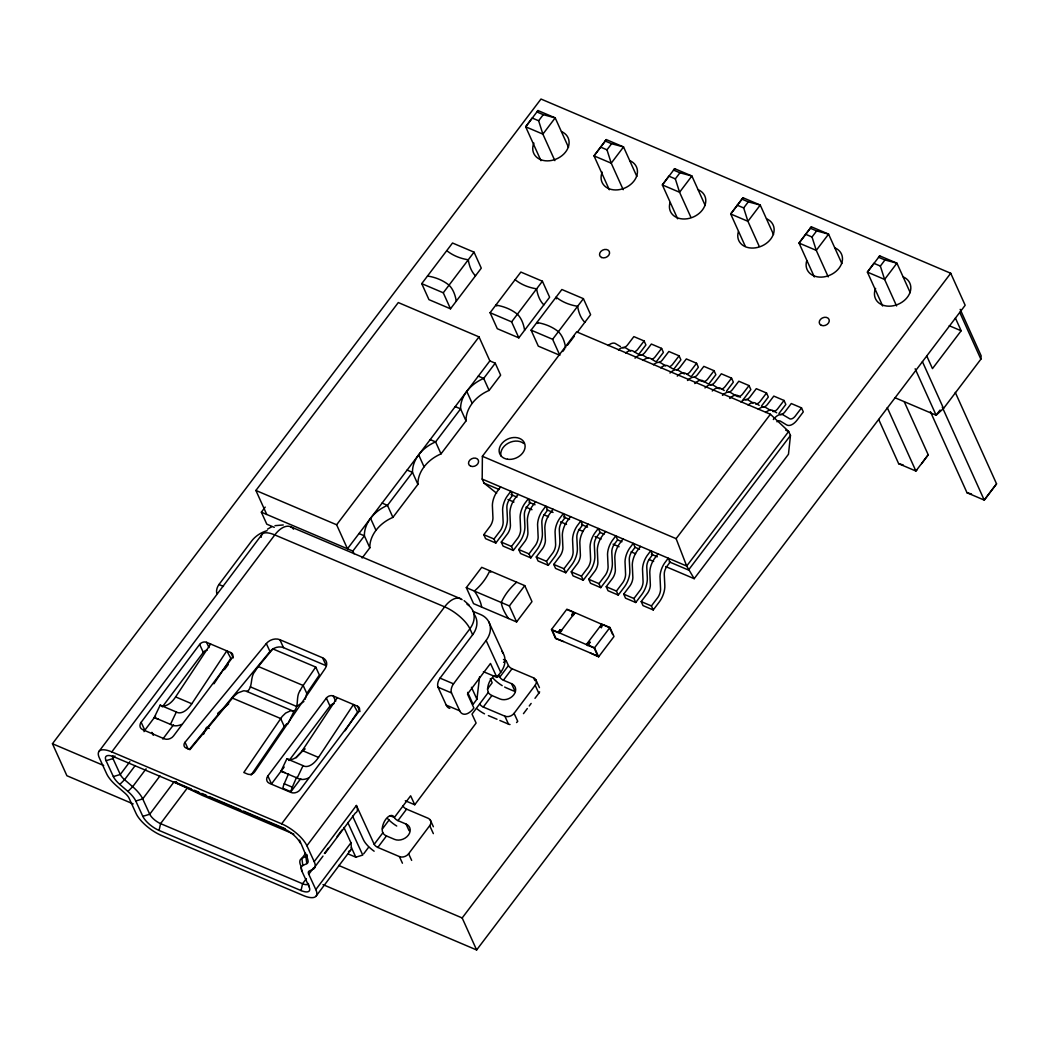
<?xml version="1.0" encoding="UTF-8"?>
<svg xmlns="http://www.w3.org/2000/svg" width="1049" height="1049" viewBox="0 0 1049 1049"><rect width="100%" height="100%" fill="white"/><g stroke="black" fill="none" stroke-linecap="round" stroke-linejoin="round"><path stroke-width="1.5" d="M496.649 493.253L483.995 483.078L482.186 479.078L482.383 456.289L576.675 331.864L770.399 414.25L788.664 431.467L790.474 435.466L788.468 454.256L694.189 578.681L665.643 566.539M894.784 397.65L936.128 415.22L943.549 408.441L980.881 359.178L981.143 355.808L960.176 309.35M189.712 748.999L269.973 651.508A10.293 7.933 -24.7 0 1 283.518 647.653L326.239 665.748L322.581 657.789L279.86 639.693A10.293 7.933 -24.7 0 0 266.328 643.548L185.03 742.286A5.153 3.96 -24.7 0 0 186.053 748.016L189.895 749.655L234.163 696.038L237.953 692.891L243.394 690.858A20.639 11.46 -66.9 0 1 246.633 691.37L247.315 691.435C253.255 686.807 249.767 676.789 255.182 671.137A20.639 11.172 -64.5 0 1 258.369 666.561M305.141 699.29L306.819 693.441L319.381 675.018L315.736 667.059L272.845 648.898L258.342 666.508L303.161 685.482L306.819 693.441M467.618 692.379L473.099 704.325L476.941 699.211L479.577 676.775M348.504 851.447A24.022 8.812 36.9 0 0 351.376 847.5L350.956 842.793L343.928 827.464M308.485 883.966L309.075 886.746A15.447 5.665 36.9 0 1 301.05 890.562L159.068 830.428L160.576 823.622L187.417 787.878M301.05 890.562L302.558 883.743L306.387 878.642M288.659 722.407L294.035 711.209C299.49 706.056 295.372 696.352 300.381 690.281M203.48 734.418L206.548 727.298L209.236 728.439M300.748 778.646L290.927 791.72L282.837 788.297A11.841 6.176 -67 0 1 284.24 783.76L288.527 773.795M290.927 791.72A11.841 6.176 -67 0 1 292.33 787.183L296.618 777.217M181.608 724.413A34.315 17.912 -67 0 1 170.463 724.361L154.282 717.503L160.169 705.138A20.587 10.752 -67 0 0 175.629 696.903L210.613 644.02M170.463 724.361L176.35 711.996A20.587 10.752 -67 0 0 191.797 703.761L226.781 650.865L230.832 658.3L213.97 683.791M308.314 778.07A34.315 17.912 -67 0 1 297.169 778.017L281.001 771.159L286.875 758.794A20.587 10.752 -67 0 0 302.335 750.559L337.319 697.677M297.169 778.017L303.056 765.652A20.587 10.752 -67 0 0 318.503 757.417L353.487 704.522L357.539 711.956L345.108 730.747M315.736 667.059L303.161 685.482M251.091 775.106L284.292 726.472L286.587 723.967L288.055 723.81M636.848 176.402L623.539 146.939L606.322 139.609L594.009 155.868L609.299 189.738M773.533 234.517L760.237 205.066L743.007 197.737L730.694 213.983L745.328 246.397M841.875 263.587L828.579 234.124L811.362 226.807L799.036 243.053L814.339 276.936M921.691 463.566L928.208 454.781L904.238 401.688M955.272 392.405L996.55 483.838L984.237 500.085L967.021 492.768L930.397 411.654M216.959 593.603A6.858 3.58 -67 0 1 218.966 584.516L251.563 541.114A24.022 18.502 -24.7 0 1 267.128 530.663M98.855 751.582L261.844 534.597M350.956 842.793L315.815 889.591A24.022 8.812 36.9 0 1 303.331 895.531L161.349 835.41A24.022 8.812 36.9 0 1 136.082 813.486L129.053 798.158A10.293 3.776 36.9 0 0 124.739 792.939L116.662 785.924A24.022 8.812 36.9 0 1 106.618 773.729L99.327 757.85A24.022 8.812 36.9 0 1 111.797 751.91L274.786 534.924A24.022 12.536 -67 0 1 293.55 529.181M114.931 755.988L112.977 758.584L106.067 760.695L113.358 776.588A15.447 5.665 36.9 0 0 119.809 784.429L127.899 791.431A18.882 6.923 36.9 0 1 135.793 801.016L142.821 816.345A15.447 5.665 36.9 0 0 159.068 830.428M230.832 652.583A5.153 3.96 -24.7 0 1 231.999 658.116L173.505 735.978A6.858 5.284 -24.7 0 1 164.287 738.811L142.716 729.671A6.858 5.284 -24.7 0 1 141.156 722.289L199.638 644.427A5.153 3.96 -24.7 0 1 206.561 642.303L230.832 652.583L233.258 657.88M144.001 731.638A6.858 5.284 -24.7 0 1 144.814 730.248L155.54 715.969M162.359 706.882L203.296 652.386A5.153 3.96 -24.7 0 1 207.296 649.987M129.866 761.705L120.281 774.477L113.358 776.588M135.124 765.652L124.582 779.695L119.809 784.429M162.818 739.047L173.505 724.82M146.086 768.838L132.659 786.711L127.899 791.431M224.434 669.642L228.328 664.463M159.972 775.919L142.716 798.892L135.793 801.016M173.714 782.318L149.745 814.221L142.821 816.345M357.539 706.239A5.153 3.96 -24.7 0 1 358.706 711.786L300.224 789.635A6.858 5.284 -24.7 0 1 290.993 792.467L269.423 783.328A6.858 5.284 -24.7 0 1 267.862 775.945L326.357 698.083A5.153 3.96 -24.7 0 1 333.267 695.959L357.539 706.239L359.977 711.55M284.187 767.029L271.521 783.905L267.862 775.945M289.065 760.538L330.002 706.043A5.153 3.96 -24.7 0 1 334.002 703.643M111.797 751.91L281.643 823.832L444.632 606.846A24.022 12.536 -67 0 1 462.098 599.7M315.815 889.591L308.773 874.263A10.293 3.776 36.9 0 1 309.206 871.05L313.192 869.149A24.022 8.812 36.9 0 0 314.202 861.635L306.911 845.756L469.9 628.757A24.022 18.502 -24.7 0 0 466.989 604.224M305.705 853.257L301.876 858.357A24.022 8.812 36.9 0 0 300.866 865.871L302.033 871.417L309.075 886.746M449.811 708.39A17.164 8.956 -67 0 1 446.245 705.125L438.023 687.213A6.858 3.58 -67 0 1 440.042 678.126L472.64 634.737A24.022 18.502 -24.7 0 0 473.807 613.809M314.202 861.635L356.385 805.475L374.205 844.301A3.435 1.259 36.9 0 0 377.824 847.435L399.381 856.574A6.858 5.284 -24.7 0 0 408.612 853.755L429.71 825.668A6.858 5.284 -24.7 0 0 428.149 818.272L406.579 809.146A3.435 1.259 36.9 0 1 402.973 806.012M308.773 874.263L313.651 867.759M324.39 853.466L328.298 848.261M337.083 836.564L341.974 830.061M313.192 869.149L323 856.089M324.967 853.48L355.375 812.988A24.022 8.812 36.9 0 0 356.385 805.475M501.907 651.35A24.022 18.502 -24.7 0 1 500.727 672.278L496.898 677.379L490.499 663.453L467.487 694.084L473.886 708.009A17.164 8.956 -67 0 1 459.724 710.829L451.503 692.917A6.858 3.58 -67 0 1 453.522 683.843L486.12 640.441A24.022 18.502 -24.7 0 0 480.665 614.583L473.178 611.41M316.274 895.859L350.694 850.044M363.728 853.768L368.632 847.238M382.374 828.946L389.245 819.794M487.379 689.141L492.178 682.755L490.303 678.677M374.205 844.301L382.833 832.814A10.293 5.376 -67 0 1 385.848 819.19A10.293 5.376 -67 0 1 394.345 817.499L410.644 795.798L414.748 804.753L476.115 723.063L471.998 714.107L488.296 692.419A10.293 5.376 -67 0 1 494.551 675.753M503.454 659.493L506.156 660.634L508.437 665.604L499.809 677.09L497.108 675.949M377.824 847.435L386.452 835.948L394.529 839.37A10.293 7.933 -24.7 0 0 408.376 835.135A10.293 7.933 -24.7 0 0 406.042 824.055L397.951 820.633A3.435 1.259 36.9 0 1 394.345 817.499L390.294 815.794M397.951 820.633L406.579 809.146M479.668 703.905A3.435 1.259 36.9 0 0 483.287 707.039L491.915 695.539L499.993 698.975A10.293 7.933 -24.7 0 0 513.84 694.74A10.293 7.933 -24.7 0 0 511.506 683.646L503.415 680.224A3.435 1.259 36.9 0 1 499.809 677.09A10.293 5.376 -67 0 0 498.196 675.333M503.415 680.224L512.043 668.738L533.613 677.877L534.833 680.526M483.287 707.039L504.844 716.165A6.858 5.284 -24.7 0 0 514.076 713.346L535.174 685.259A6.858 5.284 -24.7 0 0 533.613 677.877M523.477 713.648L527.319 708.534M529.234 705.99L531.148 703.433M534.99 698.332L538.819 693.219A6.858 5.284 -24.7 0 0 539.632 691.816M133.184 803.914L66.9 775.736L52.45 743.728L540.996 99.039L950.722 273.264L965.172 305.272L476.626 949.961L322.987 884.622M568.506 147.332L555.196 117.881L537.98 110.551L525.667 126.798L540.956 160.681M266.748 514.456L255.904 490.46L398.292 302.558L479.013 336.886L489.857 360.895L495.233 363.177L500.648 375.188L489.109 390.412A34.289 26.343 -24.3 0 0 466.018 420.885L441 453.889A34.289 26.343 -24.3 0 0 417.908 484.363L392.903 517.38A34.289 26.343 -24.3 0 0 369.812 547.84L362.115 558.002M538.635 120.753L532.184 118.013L525.667 126.798L542.884 134.128L538.635 120.753L543.264 114.669L555.196 117.881L542.884 134.128L554.855 160.641M421.737 283.636L452.525 243.014L474.043 252.166L481.281 268.177L450.493 308.799L428.962 299.647L421.737 283.636L443.268 292.789L450.493 308.799M274.274 527.359L266.787 524.172L261.358 512.174L265.213 507.1M443.268 292.789L474.043 252.166M606.322 139.609L594.009 155.868L611.226 163.185L623.198 189.699M606.991 149.823L611.606 143.726L623.539 146.939L611.226 163.185L606.991 149.823L600.526 147.07M490.08 312.707L520.868 272.071L542.399 281.224L549.624 297.234L518.835 337.857L497.305 328.704L490.08 312.707L511.61 321.859L518.835 337.857M489.857 360.895L347.468 548.784L336.624 524.775L479.013 336.886M511.61 321.859L542.399 281.224M354.051 553.741L352.844 551.079L364.396 535.842A34.289 26.343 -24.3 0 1 387.487 505.369L412.493 472.365A34.289 26.343 -24.3 0 1 435.584 441.891L460.603 408.887A34.289 26.343 -24.3 0 1 483.694 378.414L495.233 363.177M531.082 330.133L552.613 339.286L559.838 355.296L538.307 346.144L531.082 330.133L561.871 289.511L583.401 298.663L590.626 314.674L577.16 332.441M705.19 205.46L691.894 175.996L674.664 168.679L662.352 184.926L677.654 218.808M552.613 339.286L583.401 298.663M675.333 178.881L668.869 176.14L662.352 184.926L679.568 192.255L675.333 178.881L679.949 172.783L691.894 175.996L679.568 192.255L690.885 217.287M562.723 351.494L564.65 348.95M567.535 345.134L574.275 336.257M500.622 486.92L496.806 492.007A14.712 7.684 -67 0 0 492.374 505.264L492.951 518.101A8.825 4.616 -67 0 1 490.289 526.047L483.799 534.662L485.595 538.662L495.823 543.015L501.842 535.082A15.696 8.195 -67 0 0 507.414 518.429L506.864 507.559A7.841 4.104 -67 0 1 509.644 499.232L512.646 495.272L510.85 491.273L507.034 496.361A14.712 7.684 -67 0 0 502.602 509.604L503.166 522.441A8.825 4.616 -67 0 1 500.517 530.388L494.013 539.016L495.823 543.015M518.114 494.354L514.298 499.442A14.712 7.684 -67 0 0 509.866 512.699L510.43 525.536A8.825 4.616 -67 0 1 507.782 533.482L501.278 542.097L503.087 546.096L513.315 550.45L519.334 542.517A15.696 8.195 -67 0 0 524.893 525.864L524.343 514.993A7.841 4.104 -67 0 1 527.136 506.667L530.138 502.707L528.329 498.708L524.526 503.795A14.712 7.684 -67 0 0 520.081 517.052L520.658 529.889A8.825 4.616 -67 0 1 517.996 537.835L511.506 546.45L513.315 550.45M743.007 197.737L730.694 213.983L747.924 221.313L759.227 246.358M743.675 207.938L748.291 201.854L760.237 205.066L747.924 221.313L743.675 207.938L737.211 205.198M622.634 347.678A8.825 4.616 -67 0 0 627.354 345.16L633.871 336.611L644.099 340.964L637.582 349.514A8.825 4.616 -67 0 1 634.357 351.887M466.32 587.637L481.714 567.325L524.762 585.63L531.987 601.628L516.593 621.939L473.545 603.634L466.32 587.637L509.368 605.942L516.593 621.939M535.593 501.789L531.791 506.89A14.712 7.684 -67 0 0 527.345 520.134L527.922 532.971A8.825 4.616 -67 0 1 525.261 540.917L518.77 549.532L520.579 553.531L530.807 557.884L536.813 549.951A15.696 8.195 -67 0 0 542.385 533.312L541.835 522.428A7.841 4.104 -67 0 1 544.628 514.115L547.63 510.142L545.821 506.142L542.005 511.23A14.712 7.684 -67 0 0 537.573 524.487L538.15 537.324A8.825 4.616 -67 0 1 535.488 545.27L528.998 553.885L530.807 557.884M641.096 355.1A8.825 4.616 -67 0 0 644.847 352.608L651.363 344.046L661.591 348.399L655.074 356.948A8.825 4.616 -67 0 1 651.849 359.322M553.085 509.237L549.283 514.325A14.712 7.684 -67 0 0 544.837 527.568L545.414 540.405A8.825 4.616 -67 0 1 542.753 548.352L536.262 556.98L538.071 560.979L548.299 565.319L554.305 557.386A15.696 8.195 -67 0 0 559.878 540.746L559.327 529.863A7.841 4.104 -67 0 1 562.12 521.55L565.123 517.577L563.313 513.577L559.497 518.665A14.712 7.684 -67 0 0 555.065 531.922L555.642 544.759A8.825 4.616 -67 0 1 552.98 552.705L546.49 561.32L548.299 565.319M659.113 362.416A8.825 4.616 -67 0 0 662.339 360.043L668.856 351.481L679.083 355.834L672.566 364.383A8.825 4.616 -67 0 1 669.865 366.547M570.577 516.672L566.762 521.759A14.712 7.684 -67 0 0 562.33 535.016L562.907 547.84A8.825 4.616 -67 0 1 560.245 555.8L553.754 564.414L555.564 568.414L565.778 572.754L571.797 564.821A15.696 8.195 -67 0 0 577.37 548.181L576.819 537.311A7.841 4.104 -67 0 1 579.599 528.984L582.615 525.011L580.805 521.012L576.989 526.113A14.712 7.684 -67 0 0 572.557 539.356L573.134 552.194A8.825 4.616 -67 0 1 570.472 560.14L563.982 568.755L565.778 572.754M509.368 605.942L524.762 585.63M676.605 369.851A8.825 4.616 -67 0 0 679.831 367.478L686.348 358.928L696.575 363.269L690.045 371.831A8.825 4.616 -67 0 1 686.82 374.191M811.362 226.807L799.036 243.053L816.266 250.37L828.238 276.884M588.069 524.107L584.254 529.194A14.712 7.684 -67 0 0 579.822 542.451L580.399 555.288A8.825 4.616 -67 0 1 577.737 563.234L571.246 571.849L573.042 575.849L583.27 580.202L589.289 572.256A15.696 8.195 -67 0 0 594.862 555.616L594.311 544.746A7.841 4.104 -67 0 1 597.091 536.419L600.094 532.459L598.297 528.447L594.481 533.548A14.712 7.684 -67 0 0 590.049 546.791L590.626 559.628A8.825 4.616 -67 0 1 587.964 567.575L581.461 576.189L583.27 580.202M812.018 237.008L816.633 230.911L828.579 234.124L816.266 250.37L812.018 237.008L805.566 234.255M694.084 377.286A8.825 4.616 -67 0 0 697.31 374.913L703.84 366.363L714.054 370.703L707.537 379.266A8.825 4.616 -67 0 1 703.289 381.81M605.561 531.541L601.746 536.629A14.712 7.684 -67 0 0 597.314 549.886L597.891 562.723A8.825 4.616 -67 0 1 595.229 570.669L588.738 579.284L590.535 583.283L600.762 587.637L606.781 579.704A15.696 8.195 -67 0 0 612.354 563.051L611.803 552.18A7.841 4.104 -67 0 1 614.583 543.854L617.586 539.894L615.776 535.895L611.973 540.982A14.712 7.684 -67 0 0 607.528 554.226L608.105 567.063A8.825 4.616 -67 0 1 605.443 575.022L598.953 583.637L600.762 587.637M710.553 384.891A8.825 4.616 -67 0 0 714.802 382.347L721.332 373.798L731.546 378.151L725.029 386.701A8.825 4.616 -67 0 1 721.279 389.205M563.444 641.542L555.55 638.513L551.486 629.505L566.88 609.194L573.606 612.052L571.862 614.989L573.606 612.052M623.054 538.976L619.238 544.077A14.712 7.684 -67 0 0 614.806 557.321L615.37 570.158A8.825 4.616 -67 0 1 612.721 578.104L606.217 586.719L608.027 590.718L618.254 595.071L624.26 587.138A15.696 8.195 -67 0 0 629.833 570.486L629.282 559.615A7.841 4.104 -67 0 1 632.075 551.302L635.078 547.329L633.268 543.33L629.466 548.417A14.712 7.684 -67 0 0 625.02 561.674L625.597 574.511A8.825 4.616 -67 0 1 622.936 582.457L616.445 591.072L618.254 595.071M560.14 629.833L558.212 632.363L560.14 629.833L561.49 630.397L559.746 633.347L552.207 630.134L555.918 638.343L597.891 656.189L594.18 647.994L559.563 632.94L574.957 612.629L609.574 627.669M574.957 612.629L573.213 615.566L571.692 614.596M728.544 392.287A8.825 4.616 -67 0 0 732.294 389.795L738.811 381.233L749.038 385.586L742.522 394.136A8.825 4.616 -67 0 1 737.801 396.64M640.533 546.411L636.73 551.512A14.712 7.684 -67 0 0 632.285 564.755L632.862 577.593A8.825 4.616 -67 0 1 630.2 585.539L623.709 594.154L625.519 598.166L635.746 602.506L641.752 594.573A15.696 8.195 -67 0 0 647.325 577.933L646.774 567.05A7.841 4.104 -67 0 1 649.567 558.737L652.57 554.764L650.76 550.764L646.945 555.852A14.712 7.684 -67 0 0 642.513 569.109L643.089 581.946A8.825 4.616 -67 0 1 640.428 589.892L633.937 598.507L635.746 602.506M745.537 399.774A8.825 4.616 -67 0 0 749.786 397.23L756.303 388.668L766.531 393.021L760.014 401.57A8.825 4.616 -67 0 1 755.765 404.114M910.217 292.645L896.921 263.181L879.705 255.864L867.392 272.111L882.681 305.993M586.47 644.388L601.864 624.076M586.653 644.781C594.757 634.724 583.65 652.675 589.735 642.421M600.12 627.014L601.47 627.577L600.12 627.014L602.047 624.47M601.287 627.184L603.214 624.64L609.941 627.499L614.006 636.507L598.612 656.818L590.351 652.989M658.025 553.859L654.209 558.947A14.712 7.684 -67 0 0 649.777 572.19L650.354 585.027A8.825 4.616 -67 0 1 647.692 592.973L641.201 601.601L643.011 605.601L653.239 609.941L659.244 602.008A15.696 8.195 -67 0 0 664.817 585.368L664.266 574.498A7.841 4.104 -67 0 1 667.046 566.172L670.062 562.198L668.252 558.199L664.437 563.287A14.712 7.684 -67 0 0 660.005 576.544L660.582 589.381A8.825 4.616 -67 0 1 657.92 597.327L651.429 605.942L653.239 609.941M880.36 266.066L873.909 263.325L867.392 272.111L884.609 279.44L880.36 266.066L884.976 259.968L896.921 263.181L884.609 279.44L896.58 305.954M694.189 578.681L686.689 566.04L676.12 538.662L770.399 414.25M598.612 656.818L594.547 647.81L609.941 627.499M763.029 407.209A8.825 4.616 -67 0 0 767.278 404.665L773.795 396.102L784.023 400.456L777.493 409.018A8.825 4.616 -67 0 1 772.772 411.523M780.036 414.604A8.825 4.616 -67 0 0 784.77 412.1L791.287 403.55L801.515 407.891L794.985 416.453A8.825 4.616 -67 0 1 789.818 418.839L782.698 414.63A14.712 7.684 -67 0 0 774.083 418.617L773.336 419.534M790.474 435.466L688.485 570.04L669.196 561.844M476.626 949.961L462.176 917.954L950.722 273.264M955.416 318.083L961.146 330.776L932.469 368.619L926.739 355.913M940.035 410.054L936.128 415.22L915.148 368.763M928.208 454.781L915.895 471.027L898.665 463.71L878.695 419.469M996.55 483.838L984.237 500.085L942.29 407.182M537.98 110.551L536.8 111.915L543.264 114.669M674.664 168.679L673.484 170.043L679.949 172.783M879.705 255.864L878.524 257.228L884.976 259.968M917.062 469.664L915.895 471.027L887.257 407.615M217.654 713.425L228.708 703.84M305.154 748.894L300.237 753.156A18.882 9.847 -67 0 0 296.133 757.798M303.922 701.479L296.644 706.462L250.344 686.859M267.534 529.155L271.599 526.821M503.559 662.339L506.156 660.634M306.728 854.673A10.293 3.776 36.9 0 1 305.862 856.469L301.876 858.357L302.82 865.517A18.882 6.923 36.9 0 0 302.033 871.417M302.82 865.517L306.819 863.615A15.447 5.665 36.9 0 0 307.462 858.79L306.583 854.633M348.334 854.017L355.821 857.19L362.744 855.079L347.796 822.508M274.995 525.68L283.243 524.959M898.665 463.71L903.15 464.904M967.021 492.768L971.492 493.974M290.73 526.808L460.577 598.73M483.419 671.675L496.898 677.379M513.813 691.042L507.073 688.183A17.164 6.294 36.9 0 1 504.661 687.043M218.966 584.516L223.463 586.417M440.042 678.126L453.522 683.843M438.023 687.213L451.503 692.917M488.375 715.602L497.003 719.247M499.875 720.466L508.503 724.125A6.858 5.284 -24.7 0 0 510.024 724.544M446.245 705.125L459.724 710.829M246.633 691.357L293.418 711.183A20.639 10.057 -67.2 0 0 290.547 710.802L285.643 713.084L282.233 716.401L243.814 772.484L247.656 774.11A5.153 3.96 -24.7 0 0 254.723 771.802L325.203 668.475A10.293 7.933 -24.7 0 0 322.581 657.789M232.367 698.07L280.634 718.513L284.292 726.472M175.629 696.903L191.797 703.761M302.335 750.559L318.503 757.417M405.32 800.767L414.748 804.753M160.169 705.138L176.35 711.996M286.875 758.794L303.056 765.652M284.24 783.76L292.33 787.183M174.973 782.043L191.39 788.992M194.367 790.251L198.851 792.152M201.828 793.411L206.312 795.312M209.289 796.571L240.614 809.841M243.604 811.1L285.367 828.789M293.825 834.139L202.182 795.326L174.462 781.99M605.142 140.986L611.606 143.726M741.84 199.1L748.291 201.854M810.182 228.171L816.633 230.911M949.253 325.728L961.146 330.776M785.701 430.208L788.664 431.467L686.689 566.04L482.186 479.078M478.305 376.132L483.694 378.414L489.109 390.412M455.214 406.592L460.603 408.887L466.018 420.885M482.383 456.289L676.12 538.662M430.208 439.61L435.584 441.891L441 453.889M483.995 483.078L499.009 489.463M511.007 494.577L517.013 497.121M529.024 502.235L535.029 504.779M547.04 509.893L553.046 512.45M563.549 516.908L569.555 519.465M581.566 524.566L587.571 527.123M599.582 532.236L604.08 534.151M617.586 539.894L621.952 541.743M635.078 547.329L639.536 549.217M651.403 554.265L657.33 556.796M507.965 499.494L513.971 502.038M525.982 507.152L531.987 509.709M543.998 514.81L548.509 516.737M560.52 521.838L566.526 524.395M578.55 529.509L583.047 531.423M595.058 536.524L601.077 539.081M613.088 544.195L619.094 546.752M631.105 551.853L635.615 553.767M649.134 559.523L653.632 561.438M407.117 470.07L412.493 472.365L417.908 484.363M483.799 534.662L494.013 539.016M501.278 542.097L511.506 546.45M518.77 549.532L528.998 553.885M536.262 556.98L546.49 561.32M553.754 564.414L563.982 568.755M571.246 571.849L581.461 576.189M588.738 579.284L598.953 583.637M606.217 586.719L616.445 591.072M623.709 594.154L633.937 598.507M641.201 601.601L651.429 605.942M382.098 503.087L387.487 505.369L392.903 517.38M567.601 609.823L575.14 613.022M359.007 533.548L364.396 535.842L369.812 547.84M255.904 490.46L336.624 524.775M560.323 630.226L561.674 630.803M588.581 642.25L589.918 642.814M551.486 629.505L558.212 632.363M587.82 644.951L594.547 647.81M261.358 512.174L352.844 551.079M52.45 743.728L103.667 765.495M338.657 865.425L462.176 917.954M639.182 354.746L639.68 354.995A8.825 4.616 -67 0 0 640.126 355.113M776.693 412.782L772.47 410.29A14.712 7.684 -67 0 0 765.626 412.48M770.635 410.421L765.206 407.196A14.712 7.684 -67 0 0 758.348 409.385M759.201 405.347L754.992 402.842A14.712 7.684 -67 0 0 748.134 405.032M753.143 402.986L747.714 399.761A14.712 7.684 -67 0 0 740.869 401.951M740.515 397.178L737.499 395.407A14.712 7.684 -67 0 0 729.75 398.45M736.857 396.286L730.235 392.326A14.712 7.684 -67 0 0 722.486 395.355M724.23 390.464L720.007 387.973A14.712 7.684 -67 0 0 712.258 391.002M719.365 388.851L712.743 384.891A14.712 7.684 -67 0 0 704.994 387.92M707.931 383.764L702.515 380.538A14.712 7.684 -67 0 0 694.766 383.567M701.873 381.403L695.251 377.443A14.712 7.684 -67 0 0 687.501 380.485M690.452 376.329L685.023 373.103A14.712 7.684 -67 0 0 677.274 376.132M684.381 373.969L677.759 370.009A14.712 7.684 -67 0 0 670.009 373.038M672.96 368.894L667.531 365.668A14.712 7.684 -67 0 0 660.686 367.858M665.695 365.799L660.267 362.574A14.712 7.684 -67 0 0 653.422 364.764M655.468 361.459L650.052 358.22A14.712 7.684 -67 0 0 643.194 360.41M648.203 358.365L642.788 355.139A14.712 7.684 -67 0 0 635.038 358.168M637.976 354.011L632.56 350.786A14.712 7.684 -67 0 0 625.702 352.975M630.711 350.93L625.296 347.704A14.712 7.684 -67 0 0 618.438 349.894M620.484 346.576L615.068 343.351A14.712 7.684 -67 0 0 608.21 345.541M464.104 600.631L469.165 605.063M535.79 679.7L539.448 687.659M535.174 685.259L538.819 693.219M488.742 621.742L503.35 653.566M511.506 683.646L515.151 691.606M486.12 640.441L500.727 672.278M514.076 713.346L517.734 721.306A6.858 5.284 -24.7 0 1 516.554 722.551M472.64 634.737L469.9 628.757A24.022 8.812 36.9 0 0 444.632 606.846L274.786 534.924A24.022 8.812 36.9 0 0 261.267 537.258M504.844 716.165L508.503 724.125M471.46 687.279L476.941 699.211M430.326 820.108L433.381 826.743M429.71 825.668L433.355 833.627M406.042 824.055L409.084 830.69M408.612 853.755L411.654 860.377M333.267 695.959L335.706 701.27M399.381 856.574L402.436 863.209M326.357 698.083L330.002 706.043M279.86 639.693L283.518 647.653M352.582 816.122L363.426 839.738A17.164 6.294 36.9 0 0 374.126 851.211M266.328 643.548L269.973 651.508M351.376 847.5L355.821 857.19M299.581 840.131L307.462 858.79M206.561 642.303L209 647.613M199.638 644.427L203.296 652.386M185.03 742.286L188.073 748.92M153.259 735.27L151.908 732.346A10.293 3.776 36.9 0 0 152.892 734.012M141.156 722.289L144.814 730.248M959.743 312.366L980.881 359.178M922.412 361.63L943.549 408.441M801.515 407.891L803.311 411.89L797.306 419.823A15.696 8.195 -67 0 1 786.475 424.832L780.456 421.16A7.841 4.104 -67 0 0 776.916 421.764M784.023 400.456L785.832 404.455L779.813 412.388A15.696 8.195 -67 0 1 778.909 413.503M766.531 393.021L768.34 397.02L762.321 404.953A15.696 8.195 -67 0 1 761.43 406.068M749.038 385.586L750.848 389.585L744.829 397.519A15.696 8.195 -67 0 1 743.007 399.643M731.546 378.151L733.356 382.151L727.337 390.084A15.696 8.195 -67 0 1 726.446 391.198M714.054 370.703L715.864 374.703L709.858 382.649A15.696 8.195 -67 0 1 708.954 383.75M696.575 363.269L698.372 367.268L692.366 375.201A15.696 8.195 -67 0 1 691.461 376.316M679.083 355.834L680.893 359.833L674.874 367.766A15.696 8.195 -67 0 1 673.982 368.881M661.591 348.399L663.401 352.398L657.382 360.332A15.696 8.195 -67 0 1 656.49 361.446M644.099 340.964L645.909 344.964L639.89 352.897A15.696 8.195 -67 0 1 638.998 354.011M610.19 629.046L612.668 634.514M466.766 391.356L472.181 403.367M418.656 454.833L424.071 466.844M370.559 518.311L375.975 530.322M305.862 856.469L306.819 863.615M176.311 781.571L176.416 783.17M561.503 131.597A18.856 14.489 -24.3 0 1 566.578 150.61A18.856 14.489 -24.3 0 1 543.067 160.405A18.856 14.489 -24.3 0 1 533.889 143.097M629.846 160.667A18.856 14.489 -24.3 0 1 634.933 179.681A18.856 14.489 -24.3 0 1 611.41 189.476A18.856 14.489 -24.3 0 1 602.231 172.167M698.188 189.725A18.856 14.489 -24.3 0 1 703.538 208.305A18.856 14.489 -24.3 0 1 680.749 218.73A18.856 14.489 -24.3 0 1 670.075 202.575M766.531 218.782A18.856 14.489 -24.3 0 1 771.88 237.376A18.856 14.489 -24.3 0 1 749.091 247.8A18.856 14.489 -24.3 0 1 738.417 231.645M834.873 247.852A18.856 14.489 -24.3 0 1 840.223 266.433A18.856 14.489 -24.3 0 1 817.433 276.857A18.856 14.489 -24.3 0 1 806.76 260.703M903.228 276.91A18.856 14.489 -24.3 0 1 908.303 295.923A18.856 14.489 -24.3 0 1 884.792 305.718A18.856 14.489 -24.3 0 1 875.6 288.409M285.026 772.549A34.315 17.912 -67 0 1 281.001 771.159M113.043 755.608A10.293 3.776 36.9 0 0 112.977 758.584L120.281 774.477A10.293 3.776 36.9 0 0 124.582 779.695L132.659 786.711A24.022 8.812 36.9 0 1 142.716 798.892L149.745 814.221A10.293 3.776 36.9 0 0 160.576 823.622L302.558 883.743A10.293 3.776 36.9 0 0 308.288 883.455M106.067 760.695A15.447 5.665 36.9 0 1 114.079 756.88L283.925 828.802A15.447 5.665 36.9 0 1 300.171 842.898M396.719 826.035A17.164 6.294 36.9 0 1 387.645 818.679M386.452 835.948A3.435 1.259 36.9 0 1 382.833 832.814M491.915 695.539A3.435 1.259 36.9 0 1 488.296 692.419M300.342 690.242A20.639 10.346 -69.6 0 1 303.135 685.43M484.52 713.845A17.164 6.294 36.9 0 1 477.203 708.993M512.043 668.738A3.435 1.259 36.9 0 1 508.437 665.604M502.183 685.64A17.164 6.294 36.9 0 1 493.109 678.27M281.643 823.832A24.022 8.812 36.9 0 1 306.911 845.756M158.32 718.893A34.315 17.912 -67 0 1 154.282 717.503M500.898 455.882A13.48 10.359 -24.3 0 1 508.345 443.124A13.48 10.359 -24.3 0 1 523.766 443.53M556.403 298.834A55.728 29.11 -67 0 1 556.101 297.129A55.728 42.812 -24.3 0 0 577.632 306.282A55.728 29.11 -67 0 0 584.857 322.292M537.744 323.446A55.728 29.11 -67 0 0 536.865 322.515A55.728 42.812 -24.3 0 1 558.383 331.681A55.728 29.11 -67 0 1 565.608 347.678M515.098 279.69A55.728 42.812 -24.3 0 0 536.616 288.842A55.728 29.11 -67 0 0 543.841 304.853M496.741 306.006A55.728 29.11 -67 0 0 495.849 305.089A55.728 42.812 -24.3 0 1 517.38 314.241A55.728 29.11 -67 0 1 524.605 330.238M456.263 301.181A55.728 29.11 -67 0 0 449.038 285.171A55.728 42.812 -24.3 0 0 427.507 276.018M446.756 250.632A55.728 42.812 -24.3 0 0 468.274 259.785A55.728 29.11 -67 0 0 475.499 275.782M481.609 607.069A55.728 20.613 37.2 0 0 474.384 591.059A55.728 42.812 -24.3 0 0 489.778 570.748A55.728 20.613 37.2 0 1 490.788 572.243M516.685 582.195A55.728 42.812 -24.3 0 0 501.291 602.506A55.728 20.613 37.2 0 0 508.516 618.517M470.634 466.162A5.206 3.999 -24.3 0 0 478.567 461.875A5.206 3.999 -24.3 0 0 471.473 458.859A5.206 3.999 -24.3 0 0 470.634 466.162M601.641 257.516A5.206 3.999 -24.3 0 0 609.561 253.229A5.206 3.999 -24.3 0 0 602.48 250.213A5.206 3.999 -24.3 0 0 601.641 257.516M821.328 325.347A5.206 3.999 -24.3 0 0 829.261 321.073A5.206 3.999 -24.3 0 0 822.18 318.057A5.206 3.999 -24.3 0 0 821.328 325.347M507.546 459.252A13.48 10.359 -24.3 0 0 524.946 444.566A13.48 10.359 -24.3 0 0 503.861 441.511A13.48 10.359 -24.3 0 0 507.546 459.252"/></g></svg>
